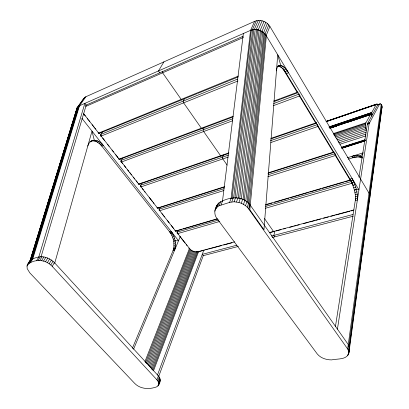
<?xml version="1.0" encoding="UTF-8"?>
<svg xmlns="http://www.w3.org/2000/svg" width="409" height="409" viewBox="0 0 409 409"><rect width="100%" height="100%" fill="white"/><g stroke="black" fill="none" stroke-linecap="round" stroke-linejoin="round"><path stroke-width="0.61" d="M355.457 198.84L355.288 194.71L354.46 190.083L356.52 189.5L357.527 196.289L357.364 200.027L355.283 200.599L355.457 198.84L357.532 198.268M370.845 114.822L372.057 114.418L371.755 112.516L376.173 104.566L377.318 104.024L378.616 104.919M337.093 139.812L366.111 130.353L365.416 125.778L365.897 122.792L370.682 114.218L371.295 114.684L372.016 116.253M98.727 133.181L84.346 114.54A7.428 5.337 33.1 0 1 83.727 113.641M27.02 266.054L27.209 268.682L29.842 272.9L134.725 383.432C139.837 388.662 147.853 389.542 154.628 387.497C159.628 386.97 162.082 379.322 158.385 375.922L54.397 262.614C50.782 258.877 45.568 256.392 40.297 256.786C34.56 257.547 28.451 259.72 27.02 266.054L28.001 264.47M349.306 349.465L349.398 347.057L348.269 344.572L250.017 204.848C243.519 195.983 231.525 196.591 222.506 200.952C215.804 202.966 212.389 212.68 216.796 218.273L317.22 353.908C320.671 358.141 326.372 359.94 331.694 359.894C337.174 358.555 346.801 360.094 348.877 353.095L382.052 107.081C382.159 105.762 381.571 104.014 380.063 103.84L377.732 104.893L367.435 123.738L358.974 177.189M175.461 246.816L175.267 240.789L173.738 241.218L173.927 247.246L173.048 250.656L174.587 250.236L175.461 246.816L173.927 247.246M119.172 159.224L100.859 135.701M248.994 207.286L265.584 34.745C262.169 30.327 255.809 28.359 250.559 30.358L79.515 105.737L77.204 107.823L76.381 110.225M278.595 66.238L280.748 65.374L279.638 65.368L277.481 66.232C281.719 66.212 284.291 70.496 286.407 73.6L288.539 72.761C286.597 69.786 284.373 66.376 280.748 65.374L277.721 54.775L263.948 229.751L249.833 209.766L266.356 35.88L265.584 34.745M248.12 203.616L264.674 33.696M247.164 202.118L263.846 32.909M245.789 201.126L262.721 32.035M243.028 199.653L260.456 30.762M244.306 200.262L261.504 31.278M241.392 199.014L259.112 30.24M239.715 198.529L257.731 29.867M238.335 198.237L256.586 29.673M236.627 198.017L255.175 29.571M233.631 197.992L252.685 29.76M234.955 197.951L253.79 29.617M231.99 198.835L251.382 30.072M231.075 198.416L250.559 30.358L254.608 21.355C260.047 18.978 266.883 21.386 269.899 26.432L369.036 193.191L369.894 195.522L369.772 197.864M222.419 201.668L243.37 33.523M138.774 184.188L121.222 161.642M359.675 270.329L359.843 269.066M361.725 255.185L361.899 253.902M363.78 240.022L363.949 238.759M365.406 228.023L365.58 226.739M367.456 212.864L367.63 211.576M369.082 200.86L369.255 199.572M369.511 197.675L369.685 196.412M370.37 191.361L370.539 190.093M371.137 185.671L371.311 184.408M371.566 182.516L371.74 181.248M372.763 173.672L372.936 172.404M373.192 170.512L373.366 169.249M373.621 167.353L373.79 166.09M374.818 158.508L374.992 157.245M375.247 155.348L375.416 154.086M375.672 152.189L375.845 150.926M376.444 146.504L376.617 145.241M376.873 143.344L377.042 142.081M377.297 140.185L377.471 138.922M377.727 137.025L377.901 135.762M378.499 131.34L378.668 130.077M378.923 128.181L379.097 126.918M379.353 125.021L379.526 123.758M379.782 121.867L379.951 120.599M380.125 119.336L380.293 118.073M380.549 116.176L380.723 114.914M380.978 113.022L381.152 111.754M348.877 353.095L349.444 347.328L348.264 344.572M349.398 347.057L382.006 106.023M348.524 354.373L348.949 351.224M348.851 351.745L347.66 348.979L381.219 104.397M348.979 345.809L381.725 105.113L381.28 105.236L381.725 105.113M347.803 355.533L347.972 354.276M348.442 350.36L349.041 345.942M276.453 70.9C276.658 68.784 277.241 65.967 279.638 65.368M337.425 329.153L369.153 123.676L379.47 104.3L380.063 103.84M335.446 326.443L355.661 198.201M381.878 108.175L382.052 107.081M157.583 208.135L140.742 186.509M175.63 231.126L159.464 210.359M274.92 231.31L273.795 235.431L274.782 236.837M349.122 349.961L349.444 347.328M54.683 263.263L91.999 131.115L94.29 140.221C98.002 140.246 101.135 142.751 103.365 145.512L101.826 146.12C99.229 142.818 94.719 139.576 90.379 141.396M41.053 256.801L86.212 105.123L84.857 103.385L38.656 257.45M32.638 259.28L79.515 105.737L85.926 96.713L254.608 21.355M33.645 250.236L34.208 248.406M38.139 235.599L39.075 232.552M45.067 213.033L45.629 211.202M49.187 199.618L50.496 195.349M51.621 191.688L52.183 189.858M56.115 177.051L57.05 173.999M58.175 170.338L58.738 168.513M60.609 162.414L61.923 158.145M62.669 155.701L63.61 152.654M64.729 148.994L65.292 147.163M67.168 141.064L68.477 136.795M69.223 134.357L69.786 132.526M71.662 126.427L72.971 122.158M73.722 119.719L74.658 116.667M30.675 260.446L77.73 107.107M31.232 260.001L78.247 106.591M32.04 259.531L78.983 106.043M29.458 262.481L76.79 108.62M29.883 261.515L76.192 110.834M29.923 261.699L77.204 107.823M158.513 385.201L160.231 380.344M216.836 205.517L214.807 211.197M347.66 348.979L248.687 208.953L250.017 204.848M248.687 208.953L247.266 207.256L248.611 203.155M247.266 207.256L245.523 205.717L246.878 201.622M245.523 205.717L243.508 204.377L244.879 200.287M243.508 204.377L241.29 203.283L242.675 199.198M215.318 209.556L217.501 206.796L219.112 205.758L229.633 202.389L234.106 201.78L238.933 202.47L240.328 198.396M85.926 96.713L84.781 97.378L76.749 108.354L76.289 111.815M236.509 201.964L237.926 197.895M234.106 201.78L235.533 197.716M231.791 201.923L233.232 197.864M29.709 261.223L28.65 263.416M229.633 202.389L231.085 198.334M299.577 95.537L299.403 96.028L273.473 105.645M158.804 384.255L158.462 382.113L159.899 378.197M158.789 383.218L160.221 379.301M157.93 386.019L158.743 383.785M158.462 382.113L157.843 380.973L159.28 377.057M87.782 146.049C88.548 143.048 91.018 140.256 94.29 140.221L92.741 140.839M221.008 205.001L222.506 200.952M157.843 380.973L156.938 379.838L158.385 375.922M158.498 377.011L203.37 255.369M157.465 375.048L203.738 250.359M219.112 205.758L220.62 201.714M217.501 206.796L219.014 202.752M216.223 208.074L217.741 204.035M152.772 370.155L197.598 251.97M153.569 370.646L198.498 251.811M151.892 369.537L196.632 252.016M151.182 368.207L195.625 251.944M149.259 366.387L193.575 251.453M150.221 367.354L194.597 251.755M317.987 126.038L317.808 126.504L270.835 142.542M148.329 365.319L192.583 251.049M147.46 364.163L191.642 250.564M146.437 363.529L190.763 250.037M145.522 362.844L189.96 249.5M144.985 361.474L189.387 248.616M223.355 154.95L222.465 157.179A1.293 0.644 71.1 0 0 222.818 158.932L227.133 165.103M356.479 189.495L354.153 182.491L352.108 178.462L350.048 179.065L352.093 183.084L354.419 190.078L356.479 189.495L358.938 189.827L266.167 35.563L269.899 26.432M335.523 155.098L335.339 155.538L267.936 176.708M133.59 349.148L180.154 236.801M266.167 35.563L265.027 33.983L268.785 24.872M132.383 348.294L174.122 248.074M265.027 33.983L263.616 32.577L267.409 23.487M263.616 32.577L261.98 31.391L265.804 22.321M178.089 230.548L177.491 231.969A1.155 0.777 22.6 0 0 177.204 233.038A1.166 0.552 -38.5 0 0 177.782 233.575L189.582 248.606A6.508 4.325 21.3 0 0 198.232 251.622A1.15 0.634 75.6 0 0 198.984 251.837M250.569 30.373C253.616 29.075 257.128 29.218 260.17 30.46L264.03 21.411M258.243 29.821L262.143 20.782M352.261 182.833L352.077 183.252L265.369 208.288M256.254 29.489L260.19 20.46M254.275 29.468L258.248 20.45M252.358 29.77L256.366 20.752M204.106 128.007L203.319 129.75A1.324 0.67 69.6 0 0 203.667 131.529L220.584 155.732A1.299 0.644 70.9 0 0 221.571 155.901L228.094 153.651M160.164 207.644L159.515 209.045A1.181 0.808 24.4 0 0 159.254 210.17A1.186 0.521 -38.1 0 0 159.801 210.671L223.83 190.558M184.439 98.799L183.278 101.054A1.36 0.7 67.9 0 0 183.621 102.853L201.325 128.186A1.329 0.675 69.4 0 0 202.383 128.416M141.979 182.9L140.803 185.185A1.212 0.838 26.4 0 0 140.42 186.131M122.572 158.063L121.299 160.302A1.237 0.874 28.6 0 0 120.854 161.054M156.938 379.838L52.214 266.361L54.397 262.614M52.214 266.361L50.808 265.006L52.996 261.264M50.808 265.006L49.182 263.769L51.386 260.027M27.423 264.92C32.372 259.976 41.319 259.137 47.393 262.68L49.607 258.943M45.496 261.78L47.725 258.048M163.907 61.877L158.477 70.962L159.771 72.807M43.553 261.09L45.788 257.363M41.626 260.645L43.87 256.918M39.765 260.446L42.02 256.724M38.037 260.502L40.297 256.786M36.498 260.809L38.763 257.097M30.46 262.634L32.746 258.938M28.144 263.953L30.435 260.257M29.167 263.181L31.457 259.485M102.603 131.729L100.946 134.351A1.273 0.905 31.1 0 0 100.762 135.67A1.263 0.404 -37.2 0 0 101.222 136.039L238.007 80.946M83.17 99.31L84.781 97.378M76.749 108.354L83.855 98.252M159.357 382.108L159.939 381.29M98.559 133.094L238.508 76.028M119.009 159.137L233.334 116.197M138.615 184.106L228.892 152.869M360.278 156.074L361.403 156.683L362.251 158.135L361.121 157.526L360.278 156.074L363.028 153.656M157.424 208.058L224.613 186.642M175.476 231.049L217.113 218.81M78.375 106.422L79.53 105.752M85.512 105.369L243.089 36.268M85.834 106.396L243.386 37.485M377.993 104.571L378.724 104.484M167.117 105.813L99.954 133.089A1.268 0.787 66.5 0 1 98.738 132.879A1.268 0.399 -37.1 0 1 98.288 132.516M167.69 105.583L182.302 99.653A1.365 0.706 67.7 0 1 181.172 99.351L162.624 72.807A1.401 0.731 66.1 0 1 162.179 71.345M182.874 99.418L197.296 93.559M197.869 93.329L228.524 80.885M229.101 80.645L237.813 77.112M237.614 79.075L100.946 134.351A1.263 0.787 66.8 0 0 101.222 136.039L100.803 135.829M89.929 141.575L92.833 140.42M94.275 140.967L95.824 140.348M279.817 66.626L281.965 65.762M95.849 141.422L97.393 140.803M281.106 67.383L283.248 66.524M97.429 142.184L98.973 141.57M282.445 68.487L284.582 67.633M98.973 143.237L100.517 142.629M283.79 69.919L285.927 69.07M100.45 144.561L101.989 143.953M285.124 71.631L287.256 70.793M273.565 101.13L297.154 92.296A1.452 0.598 -31.3 0 0 297.813 91.959M120.082 159.152A1.242 0.874 28.9 0 0 120.348 159.091L132.613 154.505M133.196 154.285L145.762 149.587M146.361 149.367L173.099 139.367M173.672 139.152L232.603 117.117M274.516 101.442L280.436 99.229M281.029 99.004L298.064 92.633A1.442 0.552 69.9 0 1 297.154 92.296L282.972 68.809M232.936 118.717L121.299 160.302A1.232 0.757 69.1 0 0 121.575 161.969L232.726 120.752M273.652 103.554L298.964 94.126A1.442 1.191 14.9 0 1 299.311 94.039M271.014 138.344L315.661 122.951A1.416 0.649 -30.9 0 0 316.315 122.628M139.633 184.076A1.212 0.844 26.6 0 0 139.893 184.024L152.122 179.812M152.705 179.612L192.419 165.936M193.017 165.732L220.972 156.105M270.748 138.968L299.633 129.019M300.237 128.815L316.51 123.211M326.28 121.361L376.868 103.998M326.428 121.355L376.484 104.183M228.391 155.144L140.803 185.185A1.207 0.726 71.1 0 0 141.09 186.831L228.156 157.107M270.436 140.722L317.369 124.627A1.411 1.13 12.4 0 1 317.711 124.556M326.796 121.355L376.72 104.234M326.05 121.754L376.173 104.566M377.732 104.893L380.457 103.891M328.867 127.015L371.755 112.516M329.419 126.923L371.715 112.628M329.383 127.076L371.689 112.782M329.373 127.255L371.689 112.966M329.378 127.465L371.704 113.181M330.012 127.49L371.74 113.416M330.063 127.731L371.796 113.661M329.623 128.104L370.851 114.203M329.997 128.063L371.868 113.917M330.114 128.16L336.74 125.926M338.545 125.318L371.065 114.367M330.216 128.227L336.868 125.987M348.366 122.117L371.955 114.172M333.289 133.605L365.897 122.792M333.555 134.167L365.605 123.549M367.614 123.303L369.455 122.695M367.435 123.738L369.276 123.129M333.949 134.965L365.447 124.556M367.313 124.285L369.153 123.676M334.475 135.972L365.416 125.778M335.354 137.087L365.518 127.179M336.157 138.406L365.753 128.723M338.146 141.248L365.973 132.219M338.703 142.869L365.937 134.07M339.951 144.229L365.978 135.854M341.357 147.322L364.961 139.791M341.469 147.552L365.073 140.026M341.592 147.756L365.191 140.236M341.714 147.93L365.314 140.415M341.837 148.063L364.828 140.747M341.96 148.155L364.946 140.844M341.98 148.273L365.201 140.875M268.851 172.608L333.304 152.163A1.385 0.69 -30.3 0 0 333.943 151.857M171.412 203.897L158.651 207.941A1.186 0.7 72.7 0 1 157.623 207.89A1.191 0.516 -38.1 0 1 157.01 207.588M172.01 203.708L197.24 195.712M197.849 195.517L224.393 187.107M267.931 173.314L269.741 172.741M270.334 172.552L300.497 162.992M301.085 162.808L334.092 152.347A1.375 0.501 72 0 1 333.304 152.163L317.808 126.504A1.401 0.521 71.1 0 1 317.369 124.627M224.076 188.667L159.515 209.045A1.181 0.695 72.9 0 0 159.801 210.671L159.408 210.461M268.161 174.755L334.899 153.692A1.385 1.074 10.7 0 1 335.242 153.626M347.338 157.746L363.187 152.843M348.192 159.173L355.758 156.841M265.768 204.623L350.124 180.021A1.355 0.731 -29.8 0 0 350.753 179.73M177.255 230.722L182.097 229.311M183.309 228.958L189.362 227.194M189.955 227.021L201.775 223.58M202.368 223.406L217.445 219.014M265.41 205.037L272.108 203.084M274.505 202.383L286.489 198.897M287.087 198.718L288.856 198.207M290.037 197.859L308.488 192.486M309.695 192.133L321.157 188.794M322.353 188.447L333.708 185.134M334.306 184.96L343.499 182.281M344.726 181.923L350.856 180.139A1.345 0.475 72.9 0 1 350.124 180.021L335.339 155.538A1.37 0.496 72.1 0 1 334.899 153.692M172.25 232.966L171.136 231.376L169.612 231.821L170.727 233.411L172.25 232.966L174.07 236.673L175.21 240.789L178.523 240.732L81.882 118.298M351.106 180.977L353.161 180.379M218.866 219.96L177.491 231.969A1.161 0.665 74.5 0 0 177.782 233.575L219.786 221.448M265.615 206.397L351.638 181.432M170.727 233.411L171.714 235.185L173.237 234.746M352.093 183.084L354.153 182.491M171.714 235.185L172.547 237.113L174.07 236.673M352.987 185.338L355.048 184.75M175.21 240.789L173.682 241.218L173.206 239.137L174.735 238.703M353.77 187.69L355.83 187.102M174.004 243.289L175.533 242.859M354.956 192.434L357.016 191.857M174.065 245.313L175.599 244.884M355.288 194.71L357.354 194.137M355.457 196.867L357.527 196.289M173.585 249.04L175.118 248.616M198.232 251.622L234.674 241.862M269.301 232.588L353.928 209.924M199.147 251.586L204.49 250.155M205.681 249.838L207.46 249.357M208.651 249.04L211.029 248.406M211.632 248.243L221.341 245.645M223.749 245.001L232.005 242.788M269.531 232.747L273.733 231.622M276.172 230.967L281.08 229.653M283.539 228.999L285.38 228.503M289.633 227.368L293.233 226.402M294.434 226.08L296.234 225.599M297.435 225.277L299.235 224.797M303.473 223.662L308.386 222.348M309.613 222.021L314.521 220.707M315.748 220.379L320.559 219.091M323.565 218.283L328.381 216.995M330.799 216.351L334.49 215.359M335.723 215.032L349.792 211.264M350.999 210.942L352.814 210.456M236.791 245.221L202.256 254.352L203.268 255.656L238.406 246.407M271.331 236.085L352.987 214.485M272.317 237.486L353.32 216.172M353.872 155.819L351.96 156.315L352.809 157.751L358.269 156.918L361.193 157.46L360.344 156.013L357.425 155.471L353.872 155.819L354.715 157.255M297.716 92.235L297.154 92.296L297.696 92.414M316.213 122.894L315.661 122.951L299.403 96.028A1.437 0.547 70 0 1 298.964 94.126M333.841 152.112L333.304 152.163L333.816 152.271M350.651 179.97L350.124 180.021L350.625 180.124M316.193 123.063L315.661 122.951A1.406 0.527 71 0 0 316.438 123.385M238.933 202.47L241.29 203.283M260.17 30.46L261.98 31.391M121.166 161.759L121.575 161.969M140.686 186.622L141.09 186.831A1.212 0.486 -37.8 0 1 140.568 186.366M177.388 233.37L177.782 233.575L177.45 233.268M47.393 262.68L49.182 263.769M361.403 156.683L362.267 157.496M249.193 208.958L249.833 209.766M99.868 143.641L171.167 233.79M84.264 114.653L85.302 115.977M87.373 118.615L88.063 119.494M88.753 120.374L89.781 121.683M92.178 124.735L94.223 127.337M94.903 128.201L95.578 129.07M102.664 138.089L104.556 140.502M107.572 144.341L109.07 146.253M112.056 150.057L113.544 151.949M115.767 154.781L117.976 157.593M120.931 161.31A1.237 0.874 28.6 0 0 121.084 161.555L122.542 163.406M124.356 165.722L125.803 167.567M127.608 169.863L128.687 171.238M129.765 172.613L131.555 174.888M133.334 177.158L134.755 178.968M136.171 180.768L137.582 182.567M142.312 188.59L143.36 189.924M144.403 191.254L145.093 192.138M149.285 197.475L152.419 201.463M153.196 202.455L153.973 203.447M161.933 213.585L164.597 216.98M167.25 220.354L169.132 222.752M171.381 225.615L173.62 228.467M177.537 233.457L178.196 234.301M179.853 236.407L180.839 237.665M181.167 238.084L185.098 243.084M186.264 244.577L187.046 245.569M264.459 218.508L273.514 231.458A1.227 0.562 74.6 0 0 274.332 231.463M284.434 70.328L352.001 182.307M353.611 185.798L352.077 183.252A1.339 0.475 72.9 0 1 351.617 181.683M355.707 155.538L356.551 156.979M358.984 155.63L359.828 157.076M357.425 155.471L358.269 156.918M172.547 237.113L173.206 239.137M299.368 95.502L299.403 96.028A1.447 0.603 -31.3 0 0 300.063 95.686M317.778 126.003L317.808 126.504A1.416 0.654 -30.8 0 0 318.458 126.182M335.319 155.062L335.339 155.538A1.38 0.695 -30.3 0 0 335.978 155.231M352.057 182.792L352.077 183.252A1.35 0.736 -29.7 0 0 352.394 183.135M198.232 251.765A7.648 5.087 21.3 0 1 196.238 251.796M189.628 248.764A7.648 5.087 21.3 0 1 188.989 248.043A1.15 0.573 -38.7 0 0 189.582 248.606M175.819 230.85A1.161 0.782 22.8 0 0 176.652 230.901A1.166 0.67 74.3 0 1 175.681 230.896A1.166 0.547 -38.4 0 1 175.047 230.558M158.39 207.987A1.186 0.813 24.6 0 1 158.104 207.976M138.498 183.682A1.212 0.844 26.6 0 1 138.288 183.467A1.217 0.481 -37.8 0 0 138.809 183.922A1.207 0.726 70.9 0 0 139.893 184.024M121.575 161.969A1.237 0.445 -37.5 0 1 121.084 161.555M118.712 158.528A1.242 0.44 -37.5 0 0 119.198 158.943A1.237 0.757 68.8 0 0 120.348 159.091M84.346 114.54A1.288 0.368 -36.9 0 1 83.917 114.213M99.689 133.15A1.278 0.91 31.4 0 1 99.392 133.15M98.784 132.94A1.278 0.91 31.4 0 1 98.508 132.746"/></g></svg>
